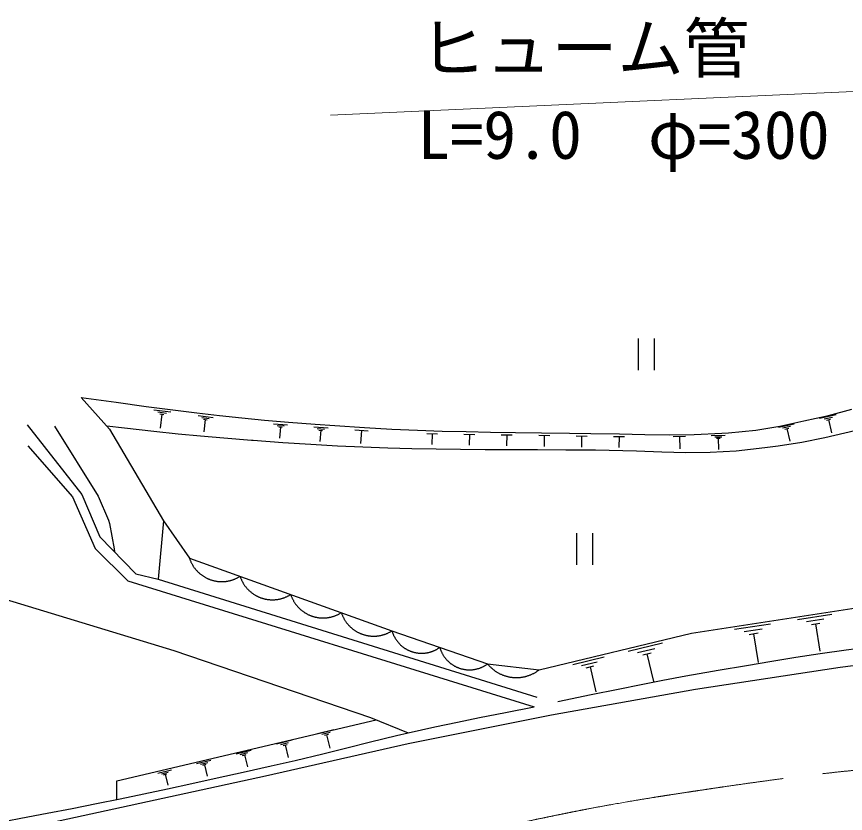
# Model space of a CAD drawing. Units: millimetres, scale not verified. Extents: x 40000 to 680000, y 20000 to 380000.
# Drawn here: x 285748 to 317145, y 306562 to 336745 of the extents above; entities that cross this region are included whole.
import ezdxf
from ezdxf.enums import TextEntityAlignment as Align

# ---------------------------------------------------------------- set-up
doc = ezdxf.new("R2010")
doc.units = ezdxf.units.MM
doc.header["$LTSCALE"] = 1000
doc.linetypes.add('CHAIN', pattern=[18.5, 12, -1.5, 3.5, -1.5])
for name, color, linetype, lineweight in [('M-BGD', 7, 'Continuous', 25), ('M-BMK', 2, 'CHAIN', 13), ('M-STR-HTXT', 7, 'Continuous', 13)]:
    doc.layers.add(name, color=color, linetype=linetype, lineweight=lineweight)
doc.styles.add('ＭＳ ゴシック', font='')
doc.styles.get('ＭＳ ゴシック').set_extended_font_data('MS Gothic')

msp = doc.modelspace()

# ---------------------------------------------------------------- linework, layer by layer
at = {"layer": 'M-BGD'}
for p, q in [((309297, 324549), (309297, 323349)), ((309897, 324549), (309897, 323349)), ((288200, 322315), (289273, 321114)), ((290941, 321855), (291594, 321770)), ((291096, 321769), (291422, 321726)), ((291169, 321693), (291332, 321671)), ((291250, 321682), (291182, 321160)), ((292622, 321635), (293200, 321559)), ((292759, 321558), (293048, 321520)), ((316166, 321536), (316792, 321675)), ((316337, 321508), (316650, 321577)), ((286148, 321283), (288222, 318645)), ((287180, 321235), (288835, 318579)), ((292824, 321491), (292968, 321472)), ((292896, 321481), (292836, 321019)), ((295486, 321322), (296014, 321282)), ((295614, 321259), (295878, 321239)), ((295676, 321201), (295808, 321191)), ((297004, 321206), (297546, 321165)), ((314604, 321190), (315203, 321323)), ((314767, 321163), (315067, 321230)), ((316429, 321463), (316585, 321497)), ((316507, 321480), (316618, 320979)), ((289273, 321114), (291311, 317640)), ((295742, 321196), (295710, 320774)), ((297136, 321142), (297407, 321121)), ((297199, 321083), (297335, 321072)), ((297267, 321077), (297234, 320644)), ((298566, 321088), (299062, 321050)), ((298814, 321069), (298777, 320572)), ((301283, 320947), (301697, 320941)), ((301490, 320944), (301484, 320530)), ((302696, 320926), (303111, 320920)), ((302904, 320923), (302897, 320508)), ((304110, 320905), (304526, 320899)), ((304318, 320902), (304312, 320486)), ((305526, 320884), (305943, 320877)), ((312061, 320873), (312594, 320886)), ((314855, 321120), (315005, 321153)), ((314930, 321137), (315036, 320657)), ((305734, 320881), (305728, 320464)), ((306942, 320863), (307360, 320856)), ((307151, 320859), (307145, 320441)), ((308358, 320841), (308780, 320835)), ((308569, 320838), (308563, 320417)), ((310623, 320838), (311093, 320849)), ((310858, 320843), (310869, 320374)), ((312195, 320823), (312462, 320829)), ((312263, 320771), (312397, 320774)), ((312330, 320773), (312340, 320346)), ((286176, 320487), (287868, 318558)), ((287868, 318558), (288723, 316593)), ((288222, 318645), (288896, 317044)), ((291311, 317640), (291112, 315438)), ((291311, 317640), (292295, 316233)), ((306964, 317181), (306964, 315981)), ((307564, 317181), (307564, 315981)), ((288896, 317044), (290260, 315643)), ((288723, 316593), (289961, 315375)), ((292295, 316233), (299968, 313479)), ((290260, 315643), (291112, 315438)), ((289961, 315375), (305351, 310599)), ((291112, 315438), (305451, 310970)), ((283914, 315101), (291703, 312731)), ((311314, 313386), (322945, 315186)), ((315326, 313906), (316627, 314107)), ((312947, 313537), (314308, 313748)), ((315671, 313826), (316322, 313927)), ((315854, 313721), (316180, 313771)), ((316017, 313746), (316178, 312705)), ((299968, 313479), (303588, 312224)), ((305547, 312003), (311314, 313386)), ((313308, 313454), (313988, 313559)), ((313499, 313344), (313839, 313397)), ((313669, 313370), (313838, 312282)), ((291703, 312731), (299154, 310191)), ((308915, 312708), (310215, 313020)), ((309271, 312656), (309922, 312812)), ((306823, 312206), (308003, 312489)), ((309465, 312565), (309790, 312643)), ((309628, 312604), (309877, 311564)), ((303588, 312224), (305547, 312003)), ((307147, 312159), (307736, 312301)), ((307322, 312077), (307617, 312147)), ((307470, 312112), (307696, 311168)), ((289545, 307797), (299363, 310107)), ((299154, 310191), (300585, 309617)), ((297142, 309587), (297769, 309743)), ((297315, 309563), (297628, 309641)), ((295589, 309200), (296187, 309349)), ((297409, 309520), (297565, 309559)), ((297487, 309539), (297612, 309038)), ((294064, 308820), (294633, 308962)), ((295753, 309177), (296052, 309252)), ((295843, 309136), (295992, 309173)), ((295918, 309155), (296037, 308677)), ((294221, 308798), (294505, 308869)), ((294306, 308759), (294448, 308795)), ((294377, 308777), (294490, 308322)), ((292568, 308447), (293108, 308582)), ((292716, 308427), (292987, 308494)), ((292797, 308390), (292933, 308423)), ((292865, 308406), (292973, 307974)), ((291099, 308081), (291611, 308209)), ((291240, 308062), (291496, 308126)), ((291317, 308027), (291445, 308059)), ((291381, 308043), (291483, 307633)), ((277648, 304179), (295174, 307989)), ((289545, 307086), (289545, 307797))]:
    msp.add_line(p, q, dxfattribs=at)
for points in [[(288200, 322315), (289514, 322136), (290657, 321981), (291666, 321849), (292580, 321734), (293437, 321633), (294275, 321544), (295133, 321462), (296047, 321384), (297058, 321305), (297803, 321251), (298922, 321178), (299958, 321121), (300932, 321079), (301866, 321047), (302782, 321025), (303701, 321008), (304645, 320995), (305637, 320983), (306697, 320970), (307499, 320958), (308584, 320936), (309547, 320914), (310464, 320904), (311410, 320916), (312459, 320960), (312720, 320976), (313747, 321078), (314657, 321236), (315567, 321428), (316502, 321638), (317394, 321875)], [(317498, 321057), (316370, 320788), (315493, 320615), (314598, 320476), (314091, 320405), (313006, 320284), (312025, 320230), (311101, 320223), (310187, 320247), (309233, 320282), (308194, 320312), (307681, 320318), (306548, 320324), (305481, 320328), (304468, 320332), (303499, 320336), (302559, 320343), (301639, 320354), (300725, 320371), (299805, 320395), (298868, 320429), (297902, 320473), (296895, 320530), (295834, 320600), (294708, 320686), (294646, 320691), (293599, 320777), (292713, 320851), (291871, 320929), (290953, 321024), (289842, 321151), (289168, 321232)], [(288835, 318579), (289226, 317675), (289266, 317542), (289442, 316589), (289455, 316470)], [(292295, 316233), (292302, 316211), (292310, 316190), (292318, 316168), (292326, 316147), (292335, 316126), (292344, 316105), (292353, 316084), (292363, 316064), (292373, 316043), (292384, 316023), (292395, 316003), (292406, 315983), (292418, 315963), (292430, 315944), (292442, 315925), (292455, 315906), (292468, 315887), (292481, 315869), (292495, 315850), (292509, 315832), (292523, 315814), (292538, 315797), (292553, 315780), (292568, 315763), (292583, 315746), (292599, 315730), (292615, 315713), (292632, 315697), (292648, 315682), (292665, 315667), (292683, 315652), (292700, 315637), (292718, 315623), (292736, 315608), (292754, 315595), (292773, 315581), (292791, 315568), (292810, 315556), (292829, 315543), (292849, 315531), (292868, 315519), (292888, 315508), (292908, 315497), (292928, 315486), (292949, 315476), (292969, 315466), (292990, 315456), (293011, 315447), (293032, 315438), (293053, 315430), (293074, 315422), (293096, 315414), (293117, 315407), (293139, 315400), (293161, 315393), (293183, 315387), (293205, 315381), (293227, 315376), (293250, 315371), (293272, 315366), (293294, 315362), (293317, 315358), (293339, 315355), (293362, 315352), (293385, 315349), (293407, 315347), (293430, 315345), (293453, 315344), (293476, 315343), (293499, 315342), (293521, 315342), (293544, 315342), (293567, 315343), (293590, 315344), (293613, 315346), (293635, 315347), (293658, 315350), (293681, 315352), (293703, 315355), (293726, 315359), (293748, 315363), (293771, 315367), (293793, 315371), (293815, 315376), (293838, 315382), (293860, 315388), (293882, 315394), (293903, 315401), (293925, 315408), (293947, 315415), (293968, 315423), (293990, 315431), (294011, 315439), (294032, 315448), (294053, 315457), (294073, 315467), (294094, 315477), (294114, 315487), (294134, 315498), (294154, 315509), (294174, 315520), (294194, 315532), (294213, 315544)], [(294213, 315544), (294220, 315523), (294228, 315501), (294236, 315480), (294244, 315459), (294253, 315438), (294262, 315417), (294272, 315396), (294282, 315375), (294292, 315355), (294302, 315335), (294313, 315315), (294325, 315295), (294336, 315275), (294348, 315256), (294361, 315237), (294373, 315218), (294386, 315199), (294400, 315180), (294413, 315162), (294427, 315144), (294442, 315126), (294456, 315109), (294471, 315091), (294486, 315074), (294502, 315058), (294518, 315041), (294534, 315025), (294550, 315009), (294567, 314994), (294584, 314978), (294601, 314963), (294618, 314949), (294636, 314934), (294654, 314920), (294672, 314906), (294691, 314893), (294710, 314880), (294728, 314867), (294748, 314855), (294767, 314843), (294787, 314831), (294806, 314820), (294826, 314809), (294847, 314798), (294867, 314788), (294887, 314778), (294908, 314768), (294929, 314759), (294950, 314750), (294971, 314742), (294993, 314733), (295014, 314726), (295036, 314718), (295057, 314711), (295079, 314705), (295101, 314699), (295123, 314693), (295146, 314688), (295168, 314683), (295190, 314678), (295213, 314674), (295235, 314670), (295258, 314667), (295280, 314664), (295303, 314661), (295326, 314659), (295348, 314657), (295371, 314656), (295394, 314655), (295417, 314654), (295440, 314654), (295463, 314654), (295485, 314655), (295508, 314656), (295531, 314657), (295554, 314659), (295576, 314661), (295599, 314664), (295622, 314667), (295644, 314670), (295667, 314674), (295689, 314678), (295712, 314683), (295734, 314688), (295756, 314694), (295778, 314699), (295800, 314706), (295822, 314712), (295844, 314719), (295865, 314727), (295887, 314734), (295908, 314742), (295929, 314751), (295950, 314760), (295971, 314769), (295992, 314779), (296012, 314789), (296033, 314799), (296053, 314810), (296073, 314821), (296092, 314832), (296112, 314844), (296131, 314856)], [(296131, 314856), (296139, 314834), (296146, 314813), (296154, 314791), (296163, 314770), (296171, 314749), (296181, 314728), (296190, 314707), (296200, 314687), (296210, 314666), (296221, 314646), (296232, 314626), (296243, 314606), (296255, 314587), (296267, 314567), (296279, 314548), (296292, 314529), (296305, 314510), (296318, 314492), (296332, 314474), (296346, 314456), (296360, 314438), (296374, 314420), (296389, 314403), (296405, 314386), (296420, 314369), (296436, 314353), (296452, 314337), (296468, 314321), (296485, 314305), (296502, 314290), (296519, 314275), (296537, 314260), (296554, 314246), (296572, 314232), (296591, 314218), (296609, 314205), (296628, 314192), (296647, 314179), (296666, 314166), (296685, 314154), (296705, 314143), (296725, 314131), (296745, 314120), (296765, 314110), (296785, 314099), (296806, 314089), (296826, 314080), (296847, 314070), (296868, 314062), (296890, 314053), (296911, 314045), (296932, 314037), (296954, 314030), (296976, 314023), (296998, 314017), (297020, 314010), (297042, 314005), (297064, 313999), (297086, 313994), (297109, 313990), (297131, 313985), (297153, 313982), (297176, 313978), (297199, 313975), (297221, 313973), (297244, 313970), (297267, 313969), (297290, 313967), (297312, 313966), (297335, 313966), (297358, 313965), (297381, 313966), (297404, 313966), (297426, 313967), (297449, 313969), (297472, 313971), (297495, 313973), (297517, 313976), (297540, 313979), (297563, 313982), (297585, 313986), (297607, 313990), (297630, 313995), (297652, 314000), (297674, 314005), (297696, 314011), (297718, 314017), (297740, 314024), (297762, 314031), (297783, 314038), (297805, 314046), (297826, 314054), (297847, 314063), (297868, 314071), (297889, 314081), (297910, 314090), (297931, 314100), (297951, 314111), (297971, 314121), (297991, 314132), (298011, 314144), (298030, 314156), (298050, 314168)], [(298050, 314168), (298057, 314146), (298065, 314124), (298073, 314103), (298081, 314082), (298090, 314061), (298099, 314040), (298108, 314019), (298118, 313999), (298128, 313978), (298139, 313958), (298150, 313938), (298161, 313918), (298173, 313898), (298185, 313879), (298197, 313860), (298210, 313841), (298223, 313822), (298236, 313804), (298250, 313785), (298264, 313767), (298278, 313749), (298293, 313732), (298308, 313715), (298323, 313698), (298338, 313681), (298354, 313664), (298370, 313648), (298387, 313632), (298403, 313617), (298420, 313602), (298438, 313587), (298455, 313572), (298473, 313557), (298491, 313543), (298509, 313530), (298527, 313516), (298546, 313503), (298565, 313490), (298584, 313478), (298604, 313466), (298623, 313454), (298643, 313443), (298663, 313432), (298683, 313421), (298704, 313411), (298724, 313401), (298745, 313391), (298766, 313382), (298787, 313373), (298808, 313365), (298829, 313357), (298851, 313349), (298872, 313342), (298894, 313335), (298916, 313328), (298938, 313322), (298960, 313316), (298982, 313311), (299004, 313306), (299027, 313301), (299049, 313297), (299072, 313293), (299094, 313290), (299117, 313287), (299140, 313284), (299162, 313282), (299185, 313280), (299208, 313279), (299231, 313278), (299254, 313277), (299276, 313277), (299299, 313277), (299322, 313278), (299345, 313279), (299368, 313280), (299390, 313282), (299413, 313285), (299436, 313287), (299458, 313290), (299481, 313294), (299503, 313298), (299526, 313302), (299548, 313306), (299570, 313311), (299593, 313317), (299615, 313323), (299637, 313329), (299658, 313335), (299680, 313342), (299702, 313350), (299723, 313358), (299745, 313366), (299766, 313374), (299787, 313383), (299808, 313392), (299828, 313402), (299849, 313412), (299869, 313422), (299889, 313433), (299909, 313444), (299929, 313455), (299949, 313467), (299968, 313479)], [(299968, 313479), (299974, 313459), (299980, 313440), (299986, 313420), (299993, 313401), (300000, 313381), (300008, 313362), (300016, 313343), (300024, 313324), (300032, 313305), (300041, 313287), (300050, 313268), (300060, 313250), (300070, 313232), (300080, 313214), (300090, 313196), (300101, 313179), (300112, 313161), (300123, 313144), (300135, 313127), (300147, 313110), (300159, 313094), (300172, 313077), (300185, 313061), (300198, 313045), (300211, 313030), (300225, 313014), (300239, 312999), (300253, 312984), (300267, 312969), (300282, 312955), (300297, 312941), (300312, 312927), (300328, 312913), (300344, 312900), (300359, 312887), (300376, 312874), (300392, 312862), (300409, 312849), (300425, 312837), (300442, 312826), (300460, 312815), (300477, 312804), (300495, 312793), (300513, 312782), (300531, 312772), (300549, 312763), (300567, 312753), (300586, 312744), (300604, 312735), (300623, 312727), (300642, 312719), (300661, 312711), (300680, 312704), (300700, 312696), (300719, 312690), (300739, 312683), (300758, 312677), (300778, 312672), (300798, 312666), (300818, 312661), (300838, 312657), (300858, 312652), (300879, 312648), (300899, 312645), (300919, 312641), (300940, 312639), (300960, 312636), (300981, 312634), (301001, 312632), (301022, 312631), (301042, 312630), (301063, 312629), (301083, 312629), (301104, 312629), (301125, 312629), (301145, 312630), (301166, 312631), (301186, 312632), (301207, 312634), (301227, 312637), (301248, 312639), (301268, 312642), (301289, 312645), (301309, 312649), (301329, 312653), (301349, 312657), (301369, 312662), (301389, 312667), (301409, 312673), (301429, 312678), (301449, 312684), (301468, 312691), (301488, 312698), (301507, 312705), (301526, 312712), (301545, 312720), (301564, 312728), (301583, 312737), (301602, 312746), (301620, 312755), (301638, 312764), (301657, 312774), (301674, 312784), (301692, 312795), (301710, 312806), (301727, 312817), (301744, 312828), (301761, 312840), (301778, 312852)], [(306248, 310804), (307511, 311065), (308533, 311274), (309409, 311450), (310233, 311608), (311101, 311768), (312109, 311947), (312321, 311984), (313397, 312170), (314358, 312333), (315266, 312481), (316186, 312621), (317179, 312762), (317953, 312865), (319000, 312997), (319888, 313102), (320726, 313190), (321620, 313275), (322677, 313369), (323743, 313460)], [(295174, 307989), (300579, 309209), (306010, 310302), (311466, 311268), (316942, 312106), (322437, 312815)], [(301778, 312852), (301784, 312832), (301790, 312812), (301797, 312793), (301803, 312773), (301811, 312754), (301818, 312735), (301826, 312716), (301834, 312697), (301842, 312678), (301851, 312659), (301860, 312641), (301870, 312622), (301880, 312604), (301890, 312586), (301900, 312569), (301911, 312551), (301922, 312534), (301933, 312516), (301945, 312499), (301957, 312483), (301969, 312466), (301982, 312450), (301995, 312434), (302008, 312418), (302021, 312402), (302035, 312387), (302049, 312371), (302063, 312356), (302078, 312342), (302092, 312327), (302107, 312313), (302122, 312299), (302138, 312286), (302154, 312272), (302170, 312259), (302186, 312246), (302202, 312234), (302219, 312222), (302236, 312210), (302253, 312198), (302270, 312187), (302287, 312176), (302305, 312165), (302323, 312155), (302341, 312145), (302359, 312135), (302377, 312126), (302396, 312116), (302414, 312108), (302433, 312099), (302452, 312091), (302471, 312083), (302490, 312076), (302510, 312069), (302529, 312062), (302549, 312056), (302569, 312050), (302588, 312044), (302608, 312039), (302628, 312034), (302648, 312029), (302668, 312025), (302689, 312021), (302709, 312017), (302729, 312014), (302750, 312011), (302770, 312008), (302791, 312006), (302811, 312005), (302832, 312003), (302852, 312002), (302873, 312001), (302894, 312001), (302914, 312001), (302935, 312001), (302955, 312002), (302976, 312003), (302997, 312005), (303017, 312007), (303038, 312009), (303058, 312011), (303078, 312014), (303099, 312018), (303119, 312021), (303139, 312025), (303159, 312030), (303180, 312034), (303199, 312040), (303219, 312045), (303239, 312051), (303259, 312057), (303278, 312063), (303298, 312070), (303317, 312077), (303336, 312085), (303355, 312093), (303374, 312101), (303393, 312109), (303412, 312118), (303430, 312127), (303449, 312137), (303467, 312147), (303485, 312157), (303502, 312167), (303520, 312178), (303537, 312189), (303555, 312200), (303572, 312212), (303588, 312224)], [(303588, 312224), (303604, 312205), (303621, 312186), (303638, 312167), (303655, 312149), (303672, 312131), (303690, 312113), (303708, 312096), (303726, 312079), (303745, 312062), (303764, 312045), (303783, 312029), (303802, 312014), (303822, 311998), (303842, 311983), (303863, 311968), (303883, 311954), (303904, 311940), (303925, 311926), (303946, 311913), (303968, 311900), (303990, 311888), (304012, 311876), (304034, 311864), (304056, 311853), (304079, 311842), (304101, 311832), (304124, 311821), (304148, 311812), (304171, 311803), (304194, 311794), (304218, 311785), (304242, 311777), (304266, 311770), (304290, 311763), (304314, 311756), (304338, 311750), (304362, 311744), (304387, 311738), (304411, 311733), (304436, 311729), (304461, 311725), (304486, 311721), (304510, 311718), (304535, 311715), (304560, 311712), (304585, 311711), (304610, 311709), (304635, 311708), (304660, 311707), (304685, 311707), (304710, 311708), (304736, 311708), (304761, 311709), (304786, 311711), (304811, 311713), (304836, 311716), (304860, 311719), (304885, 311722), (304910, 311726), (304935, 311730), (304959, 311735), (304984, 311740), (305008, 311746), (305033, 311752), (305057, 311758), (305081, 311765), (305105, 311772), (305129, 311780), (305153, 311788), (305176, 311797), (305199, 311806), (305223, 311815), (305246, 311825), (305269, 311835), (305291, 311846), (305314, 311857), (305336, 311868), (305358, 311880), (305380, 311892), (305402, 311905), (305423, 311918), (305445, 311931), (305466, 311945), (305486, 311959), (305507, 311973), (305527, 311988), (305547, 312003)], [(284861, 306185), (285909, 306381), (286902, 306569), (287852, 306753), (288771, 306936), (289673, 307118), (290568, 307304), (291470, 307495), (292391, 307694), (293343, 307904), (294337, 308126), (295388, 308364), (296301, 308572), (297344, 308820), (298260, 309050), (299155, 309276), (300134, 309513), (300585, 309617), (301596, 309842), (302444, 310024), (303283, 310195), (304265, 310388), (305351, 310599)]]:
    msp.add_lwpolyline(points, dxfattribs=at)
at = {"layer": 'M-BMK'}
msp.add_open_spline([(302980, 305802), (307459, 306796), (308794, 307020), (312558, 307573), (318565, 308456), (321992, 308610), (328063, 308685), (334968, 308769), (338856, 308798), (345735, 308202), (354284, 307462), (357374, 306673), (367384, 304473)], degree=3, knots=[0, 0, 0, 0, 1, 1, 1, 2, 2, 2, 3, 3, 3, 4, 4, 4, 4], dxfattribs=at)
at = {"layer": 'M-STR-HTXT'}
msp.add_lwpolyline([(297636, 333008), (323305, 334176), (324247, 314681)], dxfattribs=at)

# ---------------------------------------------------------------- texts
at = {"layer": 'M-STR-HTXT', "style": 'ＭＳ ゴシック'}
for s, p in [('ヒューム管', (307265, 334082)), ('L=9.0\u3000φ=300', (308740, 330806))]:
    msp.add_text(s, height=1833, dxfattribs=at).set_placement(p, align=Align.BOTTOM_CENTER)

doc.saveas('drawing.dxf')
